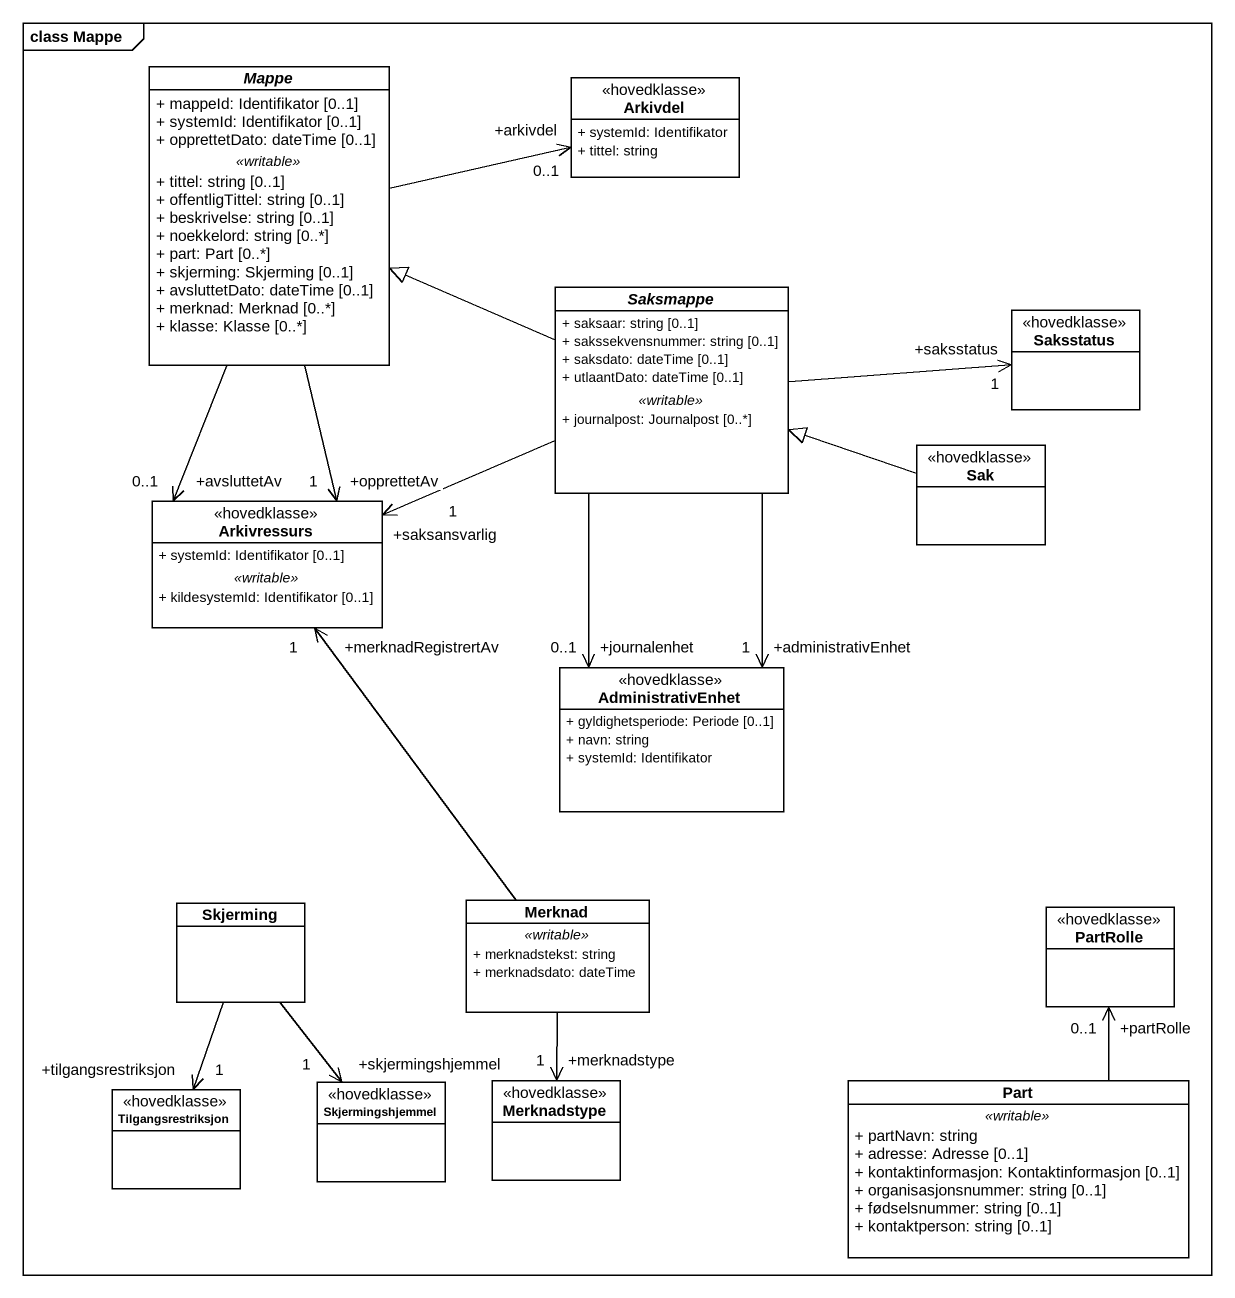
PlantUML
@startuml
mainframe class Mappe
hide circle
hide empty members
skinparam classAttributeIconSize 0
abstract class Mappe {
  + mappeId: Identifikator [0..1]
  + systemId: Identifikator [0..1]
  + opprettetDato: dateTime [0..1]
  .. <<writable>> ..
  + tittel: string [0..1]
  + offentligTittel: string [0..1]
  + beskrivelse: string [0..1]
  + noekkelord: string [0..*]
  + part: Part [0..*]
  + skjerming: Skjerming [0..1]
  + avsluttetDato: dateTime [0..1]
  + merknad: Merknad [0..*]
  + klasse: Klasse [0..*]
}
class Arkivdel <<hovedklasse>> {
  + systemId: Identifikator
  + tittel: string
}
abstract class Saksmappe {
  + saksaar: string [0..1]
  + sakssekvensnummer: string [0..1]
  + saksdato: dateTime [0..1]
  + utlaantDato: dateTime [0..1]
  .. <<writable>> ..
  + journalpost: Journalpost [0..*]
}
class Saksstatus <<hovedklasse>>
class Sak <<hovedklasse>>
class Arkivressurs <<hovedklasse>> {
  + systemId: Identifikator [0..1]
  .. <<writable>> ..
  + kildesystemId: Identifikator [0..1]
}
class AdministrativEnhet <<hovedklasse>> {
  + gyldighetsperiode: Periode [0..1]
  + navn: string
  + systemId: Identifikator
}
class Skjerming
class Merknad {
  .. <<writable>> ..
  + merknadstekst: string
  + merknadsdato: dateTime
}
class PartRolle <<hovedklasse>>
class Tilgangsrestriksjon <<hovedklasse>>
class Skjermingshjemmel <<hovedklasse>>
class Merknadstype <<hovedklasse>>
class Part {
  .. <<writable>> ..
  + partNavn: string
  + adresse: Adresse [0..1]
  + kontaktinformasjon: Kontaktinformasjon [0..1]
  + organisasjonsnummer: string [0..1]
  + fødselsnummer: string [0..1]
  + kontaktperson: string [0..1]
}
Mappe -right-> "+arkivdel\n0..1" Arkivdel
Mappe --> "+avsluttetAv\n0..1" Arkivressurs
Mappe --> "+opprettetAv\n1" Arkivressurs
Saksmappe -left-|> Mappe
Saksmappe -right-> "+saksstatus\n1" Saksstatus
Saksmappe -left-> "+saksansvarlig\n1" Arkivressurs
Saksmappe --> "+journalenhet\n0..1" AdministrativEnhet
Saksmappe --> "+administrativEnhet\n1" AdministrativEnhet
Sak -left-|> Saksmappe
Skjerming --> "+tilgangsrestriksjon\n1" Tilgangsrestriksjon
Skjerming --> "+skjermingshjemmel\n1" Skjermingshjemmel
Merknad -up-> "+merknadRegistrertAv\n1" Arkivressurs
Merknad --> "+merknadstype\n1" Merknadstype
Part -up-> "+partRolle\n0..1" PartRolle
@enduml
